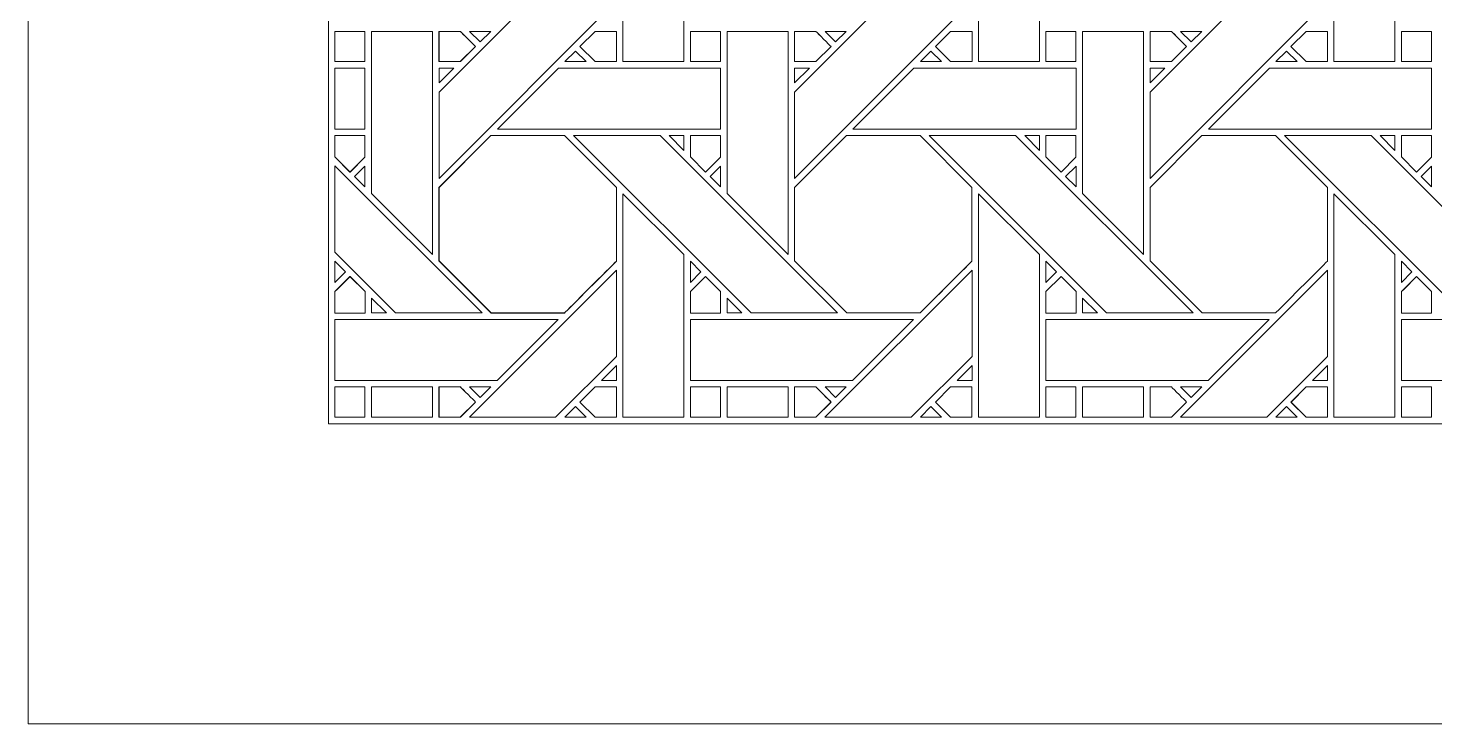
# Model space of a CAD drawing. Header units: inches. Extents: x 4.9 to 19.9, y 1.6 to 16.6.
# Drawn here: x 4.883 to 8.637, y 1.595 to 3.451 of the extents above; entities that cross this region are included whole.
import ezdxf

# ---------------------------------------------------------------- set-up
doc = ezdxf.new("R2010")
doc.units = ezdxf.units.IN
doc.header["$MEASUREMENT"] = 0
doc.layers.add('Design', color=7, linetype='Continuous', lineweight=0)

msp = doc.modelspace()

# ---------------------------------------------------------------- linework, layer by layer
at = {"layer": 'Design'}
for points, knots in [([(4.8829, 16.5948), (4.8829, 16.5948), (4.8829, 1.5948), (4.8829, 1.5948), (4.8829, 1.5948), (19.8829, 1.5948), (19.8829, 1.5948), (19.8829, 1.5948), (19.8829, 16.5948), (19.8829, 16.5948), (19.8829, 16.5948), (4.8829, 16.5948), (4.8829, 16.5948)], [0, 0, 0, 0, 1, 1, 1, 2, 2, 2, 3, 3, 3, 4, 4, 4, 4]), ([(5.684, 15.7937), (5.684, 15.7937), (5.684, 2.3959), (5.684, 2.3959), (5.684, 2.3959), (19.0818, 2.3959), (19.0818, 2.3959), (19.0818, 2.3959), (19.0818, 15.7937), (19.0818, 15.7937), (19.0818, 15.7937), (5.684, 15.7937), (5.684, 15.7937)], [0, 0, 0, 0, 1, 1, 1, 2, 2, 2, 3, 3, 3, 4, 4, 4, 4]), ([(6.6329, 3.7957), (6.6329, 3.7957), (6.6329, 3.362), (6.6329, 3.362), (6.6329, 3.362), (6.4701, 3.362), (6.4701, 3.362), (6.4701, 3.362), (6.4701, 3.9579), (6.4701, 3.9579), (6.4701, 3.9579), (6.6329, 3.7957), (6.6329, 3.7957)], [0, 0, 0, 0, 1, 1, 1, 2, 2, 2, 3, 3, 3, 4, 4, 4, 4]), ([(7.5816, 3.7957), (7.5816, 3.7957), (7.5816, 3.362), (7.5816, 3.362), (7.5816, 3.362), (7.4188, 3.362), (7.4188, 3.362), (7.4188, 3.362), (7.4188, 3.9579), (7.4188, 3.9579), (7.4188, 3.9579), (7.5816, 3.7957), (7.5816, 3.7957)], [0, 0, 0, 0, 1, 1, 1, 2, 2, 2, 3, 3, 3, 4, 4, 4, 4]), ([(8.5303, 3.7957), (8.5303, 3.7957), (8.5303, 3.362), (8.5303, 3.362), (8.5303, 3.362), (8.3676, 3.362), (8.3676, 3.362), (8.3676, 3.362), (8.3676, 3.9579), (8.3676, 3.9579), (8.3676, 3.9579), (8.5303, 3.7957), (8.5303, 3.7957)], [0, 0, 0, 0, 1, 1, 1, 2, 2, 2, 3, 3, 3, 4, 4, 4, 4]), ([(5.9793, 3.2807), (5.9793, 3.2807), (6.453, 3.7543), (6.453, 3.7543), (6.453, 3.7543), (6.453, 3.5243), (6.453, 3.5243), (6.453, 3.5243), (5.9793, 3.0506), (5.9793, 3.0506), (5.9793, 3.0506), (5.9793, 3.2807), (5.9793, 3.2807)], [0, 0, 0, 0, 1, 1, 1, 2, 2, 2, 3, 3, 3, 4, 4, 4, 4]), ([(6.928, 3.2807), (6.928, 3.2807), (7.4017, 3.7543), (7.4017, 3.7543), (7.4017, 3.7543), (7.4017, 3.5243), (7.4017, 3.5243), (7.4017, 3.5243), (6.928, 3.0506), (6.928, 3.0506), (6.928, 3.0506), (6.928, 3.2807), (6.928, 3.2807)], [0, 0, 0, 0, 1, 1, 1, 2, 2, 2, 3, 3, 3, 4, 4, 4, 4]), ([(7.8768, 3.2807), (7.8768, 3.2807), (8.3504, 3.7543), (8.3504, 3.7543), (8.3504, 3.7543), (8.3504, 3.5243), (8.3504, 3.5243), (8.3504, 3.5243), (7.8768, 3.0506), (7.8768, 3.0506), (7.8768, 3.0506), (7.8768, 3.2807), (7.8768, 3.2807)], [0, 0, 0, 0, 1, 1, 1, 2, 2, 2, 3, 3, 3, 4, 4, 4, 4]), ([(5.7013, 3.4427), (5.7013, 3.4427), (5.7816, 3.4427), (5.7816, 3.4427), (5.7816, 3.4427), (5.7816, 3.362), (5.7816, 3.362), (5.7816, 3.362), (5.7013, 3.362), (5.7013, 3.362), (5.7013, 3.362), (5.7013, 3.4427), (5.7013, 3.4427)], [0, 0, 0, 0, 1, 1, 1, 2, 2, 2, 3, 3, 3, 4, 4, 4, 4]), ([(5.7817, 3.4428), (5.7817, 3.4428), (5.7817, 3.362), (5.7817, 3.362), (5.7817, 3.362), (5.7015, 3.362), (5.7015, 3.362), (5.7015, 3.362), (5.7015, 3.4428), (5.7015, 3.4428), (5.7015, 3.4428), (5.7817, 3.4428), (5.7817, 3.4428)], [0, 0, 0, 0, 1, 1, 1, 2, 2, 2, 3, 3, 3, 4, 4, 4, 4]), ([(5.9622, 3.4428), (5.9622, 3.4428), (5.9622, 2.8477), (5.9622, 2.8477), (5.9622, 2.8477), (5.7992, 3.0106), (5.7992, 3.0106), (5.7992, 3.0106), (5.7992, 3.4428), (5.7992, 3.4428), (5.7992, 3.4428), (5.9622, 3.4428), (5.9622, 3.4428)], [0, 0, 0, 0, 1, 1, 1, 2, 2, 2, 3, 3, 3, 4, 4, 4, 4]), ([(5.9792, 3.362), (5.9792, 3.362), (5.9792, 3.4427), (5.9792, 3.4427), (5.9792, 3.4427), (6.0362, 3.4427), (6.0362, 3.4427), (6.0414, 3.4376), (6.0722, 3.4068), (6.0766, 3.4024), (6.0766, 3.4024), (6.0362, 3.362), (6.0362, 3.362), (6.0362, 3.362), (5.9792, 3.362), (5.9792, 3.362)], [0, 0, 0, 0, 1, 1, 1, 2, 2, 2, 3, 3, 3, 4, 4, 4, 5, 5, 5, 5]), ([(5.9793, 3.3621), (5.9793, 3.3621), (5.9793, 3.4428), (5.9793, 3.4428), (5.9793, 3.4428), (6.0364, 3.4428), (6.0364, 3.4428), (6.0417, 3.4375), (6.0767, 3.4025), (6.0767, 3.4025), (6.0767, 3.4025), (6.0363, 3.3621), (6.0363, 3.3621), (6.0363, 3.3621), (5.9793, 3.3621), (5.9793, 3.3621)], [0, 0, 0, 0, 1, 1, 1, 2, 2, 2, 3, 3, 3, 4, 4, 4, 5, 5, 5, 5]), ([(6.0607, 3.4428), (6.0607, 3.4428), (6.1172, 3.4428), (6.1172, 3.4428), (6.1172, 3.4428), (6.0889, 3.4146), (6.0889, 3.4146), (6.0889, 3.4146), (6.0607, 3.4428), (6.0607, 3.4428)], [0, 0, 0, 0, 1, 1, 1, 2, 2, 2, 3, 3, 3, 3]), ([(6.3957, 3.362), (6.3957, 3.362), (6.3554, 3.4023), (6.3554, 3.4023), (6.3554, 3.4023), (6.3958, 3.4428), (6.3958, 3.4428), (6.3958, 3.4428), (6.4529, 3.4428), (6.4529, 3.4428), (6.4529, 3.4428), (6.4529, 3.362), (6.4529, 3.362), (6.4529, 3.362), (6.3957, 3.362), (6.3957, 3.362)], [0, 0, 0, 0, 1, 1, 1, 2, 2, 2, 3, 3, 3, 4, 4, 4, 5, 5, 5, 5]), ([(6.3555, 3.4024), (6.3555, 3.4024), (6.3959, 3.4428), (6.3959, 3.4428), (6.3959, 3.4428), (6.453, 3.4428), (6.453, 3.4428), (6.453, 3.4428), (6.453, 3.362), (6.453, 3.362), (6.453, 3.362), (6.3959, 3.362), (6.3959, 3.362), (6.3959, 3.362), (6.3555, 3.4024), (6.3555, 3.4024)], [0, 0, 0, 0, 1, 1, 1, 2, 2, 2, 3, 3, 3, 4, 4, 4, 5, 5, 5, 5]), ([(6.6501, 3.4427), (6.6501, 3.4427), (6.7303, 3.4427), (6.7303, 3.4427), (6.7303, 3.4427), (6.7303, 3.362), (6.7303, 3.362), (6.7303, 3.362), (6.6501, 3.362), (6.6501, 3.362), (6.6501, 3.362), (6.6501, 3.4427), (6.6501, 3.4427)], [0, 0, 0, 0, 1, 1, 1, 2, 2, 2, 3, 3, 3, 4, 4, 4, 4]), ([(6.6502, 3.362), (6.6502, 3.362), (6.6502, 3.4428), (6.6502, 3.4428), (6.6502, 3.4428), (6.7304, 3.4428), (6.7304, 3.4428), (6.7304, 3.4428), (6.7304, 3.362), (6.7304, 3.362), (6.7304, 3.362), (6.6502, 3.362), (6.6502, 3.362)], [0, 0, 0, 0, 1, 1, 1, 2, 2, 2, 3, 3, 3, 4, 4, 4, 4]), ([(6.9109, 3.4428), (6.9109, 3.4428), (6.9109, 2.8477), (6.9109, 2.8477), (6.9109, 2.8477), (6.748, 3.0106), (6.748, 3.0106), (6.748, 3.0106), (6.748, 3.4428), (6.748, 3.4428), (6.748, 3.4428), (6.9109, 3.4428), (6.9109, 3.4428)], [0, 0, 0, 0, 1, 1, 1, 2, 2, 2, 3, 3, 3, 4, 4, 4, 4]), ([(7.0254, 3.4024), (7.0254, 3.4024), (6.985, 3.362), (6.985, 3.362), (6.985, 3.362), (6.928, 3.362), (6.928, 3.362), (6.928, 3.362), (6.928, 3.4428), (6.928, 3.4428), (6.928, 3.4428), (6.985, 3.4428), (6.985, 3.4428), (6.9902, 3.4377), (7.021, 3.4069), (7.0254, 3.4024)], [0, 0, 0, 0, 1, 1, 1, 2, 2, 2, 3, 3, 3, 4, 4, 4, 5, 5, 5, 5]), ([(6.928, 3.4428), (6.928, 3.4428), (6.985, 3.4428), (6.985, 3.4428), (6.9904, 3.4375), (7.0212, 3.4066), (7.0254, 3.4024), (7.0254, 3.4024), (6.985, 3.362), (6.985, 3.362), (6.985, 3.362), (6.928, 3.362), (6.928, 3.362), (6.928, 3.362), (6.928, 3.4428), (6.928, 3.4428)], [0, 0, 0, 0, 1, 1, 1, 2, 2, 2, 3, 3, 3, 4, 4, 4, 5, 5, 5, 5]), ([(7.0659, 3.4428), (7.0659, 3.4428), (7.0376, 3.4146), (7.0376, 3.4146), (7.0376, 3.4146), (7.0095, 3.4428), (7.0095, 3.4428), (7.0095, 3.4428), (7.0659, 3.4428), (7.0659, 3.4428)], [0, 0, 0, 0, 1, 1, 1, 2, 2, 2, 3, 3, 3, 3]), ([(7.3445, 3.362), (7.3445, 3.362), (7.3042, 3.4024), (7.3042, 3.4024), (7.3042, 3.4024), (7.3447, 3.4428), (7.3447, 3.4428), (7.3447, 3.4428), (7.4017, 3.4428), (7.4017, 3.4428), (7.4017, 3.4428), (7.4017, 3.362), (7.4017, 3.362), (7.4017, 3.362), (7.3445, 3.362), (7.3445, 3.362)], [0, 0, 0, 0, 1, 1, 1, 2, 2, 2, 3, 3, 3, 4, 4, 4, 5, 5, 5, 5]), ([(7.3042, 3.4024), (7.3042, 3.4024), (7.3447, 3.4428), (7.3447, 3.4428), (7.3447, 3.4428), (7.4017, 3.4428), (7.4017, 3.4428), (7.4017, 3.4428), (7.4017, 3.362), (7.4017, 3.362), (7.4017, 3.362), (7.3445, 3.362), (7.3445, 3.362), (7.3445, 3.362), (7.3042, 3.4024), (7.3042, 3.4024)], [0, 0, 0, 0, 1, 1, 1, 2, 2, 2, 3, 3, 3, 4, 4, 4, 5, 5, 5, 5]), ([(7.5989, 3.362), (7.5989, 3.362), (7.5989, 3.4428), (7.5989, 3.4428), (7.5989, 3.4428), (7.6791, 3.4428), (7.6791, 3.4428), (7.6791, 3.4428), (7.6791, 3.362), (7.6791, 3.362), (7.6791, 3.362), (7.5989, 3.362), (7.5989, 3.362)], [0, 0, 0, 0, 1, 1, 1, 2, 2, 2, 3, 3, 3, 4, 4, 4, 4]), ([(7.5989, 3.4428), (7.5989, 3.4428), (7.6791, 3.4428), (7.6791, 3.4428), (7.6791, 3.4428), (7.6791, 3.362), (7.6791, 3.362), (7.6791, 3.362), (7.5989, 3.362), (7.5989, 3.362), (7.5989, 3.362), (7.5989, 3.4428), (7.5989, 3.4428)], [0, 0, 0, 0, 1, 1, 1, 2, 2, 2, 3, 3, 3, 4, 4, 4, 4]), ([(7.8596, 3.4428), (7.8596, 3.4428), (7.8596, 2.8477), (7.8596, 2.8477), (7.8596, 2.8477), (7.6967, 3.0106), (7.6967, 3.0106), (7.6967, 3.0106), (7.6967, 3.4428), (7.6967, 3.4428), (7.6967, 3.4428), (7.8596, 3.4428), (7.8596, 3.4428)], [0, 0, 0, 0, 1, 1, 1, 2, 2, 2, 3, 3, 3, 4, 4, 4, 4]), ([(7.9338, 3.4428), (7.9389, 3.4377), (7.9697, 3.4069), (7.9741, 3.4024), (7.9741, 3.4024), (7.9337, 3.362), (7.9337, 3.362), (7.9337, 3.362), (7.8767, 3.362), (7.8767, 3.362), (7.8767, 3.362), (7.8767, 3.4428), (7.8767, 3.4428), (7.8767, 3.4428), (7.9338, 3.4428), (7.9338, 3.4428)], [0, 0, 0, 0, 1, 1, 1, 2, 2, 2, 3, 3, 3, 4, 4, 4, 5, 5, 5, 5]), ([(7.8767, 3.4428), (7.8767, 3.4428), (7.9338, 3.4428), (7.9338, 3.4428), (7.939, 3.4376), (7.9698, 3.4068), (7.9741, 3.4024), (7.9741, 3.4024), (7.9337, 3.362), (7.9337, 3.362), (7.9337, 3.362), (7.8767, 3.362), (7.8767, 3.362), (7.8767, 3.362), (7.8767, 3.4428), (7.8767, 3.4428)], [0, 0, 0, 0, 1, 1, 1, 2, 2, 2, 3, 3, 3, 4, 4, 4, 5, 5, 5, 5]), ([(8.0146, 3.4428), (8.0146, 3.4428), (7.9864, 3.4146), (7.9864, 3.4146), (7.9864, 3.4146), (7.9582, 3.4428), (7.9582, 3.4428), (7.9582, 3.4428), (8.0146, 3.4428), (8.0146, 3.4428)], [0, 0, 0, 0, 1, 1, 1, 2, 2, 2, 3, 3, 3, 3]), ([(8.2933, 3.362), (8.2933, 3.362), (8.2529, 3.4024), (8.2529, 3.4024), (8.2529, 3.4024), (8.2934, 3.4428), (8.2934, 3.4428), (8.2934, 3.4428), (8.3504, 3.4428), (8.3504, 3.4428), (8.3504, 3.4428), (8.3504, 3.362), (8.3504, 3.362), (8.3504, 3.362), (8.2933, 3.362), (8.2933, 3.362)], [0, 0, 0, 0, 1, 1, 1, 2, 2, 2, 3, 3, 3, 4, 4, 4, 5, 5, 5, 5]), ([(8.2529, 3.4024), (8.2529, 3.4024), (8.2934, 3.4428), (8.2934, 3.4428), (8.2934, 3.4428), (8.3504, 3.4428), (8.3504, 3.4428), (8.3504, 3.4428), (8.3504, 3.362), (8.3504, 3.362), (8.3504, 3.362), (8.2933, 3.362), (8.2933, 3.362), (8.2933, 3.362), (8.2529, 3.4024), (8.2529, 3.4024)], [0, 0, 0, 0, 1, 1, 1, 2, 2, 2, 3, 3, 3, 4, 4, 4, 5, 5, 5, 5]), ([(8.5476, 3.362), (8.5476, 3.362), (8.5476, 3.4428), (8.5476, 3.4428), (8.5476, 3.4428), (8.6278, 3.4428), (8.6278, 3.4428), (8.6278, 3.4428), (8.6278, 3.362), (8.6278, 3.362), (8.6278, 3.362), (8.5476, 3.362), (8.5476, 3.362)], [0, 0, 0, 0, 1, 1, 1, 2, 2, 2, 3, 3, 3, 4, 4, 4, 4]), ([(8.5476, 3.4428), (8.5476, 3.4428), (8.6278, 3.4428), (8.6278, 3.4428), (8.6278, 3.4428), (8.6278, 3.362), (8.6278, 3.362), (8.6278, 3.362), (8.5476, 3.362), (8.5476, 3.362), (8.5476, 3.362), (8.5476, 3.4428), (8.5476, 3.4428)], [0, 0, 0, 0, 1, 1, 1, 2, 2, 2, 3, 3, 3, 4, 4, 4, 4]), ([(6.3716, 3.362), (6.3716, 3.362), (6.3151, 3.362), (6.3151, 3.362), (6.3151, 3.362), (6.3434, 3.3903), (6.3434, 3.3903), (6.3434, 3.3903), (6.3716, 3.362), (6.3716, 3.362)], [0, 0, 0, 0, 1, 1, 1, 2, 2, 2, 3, 3, 3, 3]), ([(7.3204, 3.362), (7.3204, 3.362), (7.2639, 3.362), (7.2639, 3.362), (7.2639, 3.362), (7.2921, 3.3903), (7.2921, 3.3903), (7.2921, 3.3903), (7.3204, 3.362), (7.3204, 3.362)], [0, 0, 0, 0, 1, 1, 1, 2, 2, 2, 3, 3, 3, 3]), ([(8.2691, 3.362), (8.2691, 3.362), (8.2126, 3.362), (8.2126, 3.362), (8.2126, 3.362), (8.2408, 3.3903), (8.2408, 3.3903), (8.2408, 3.3903), (8.2691, 3.362), (8.2691, 3.362)], [0, 0, 0, 0, 1, 1, 1, 2, 2, 2, 3, 3, 3, 3]), ([(5.7817, 3.3449), (5.7817, 3.3449), (5.7817, 3.1821), (5.7817, 3.1821), (5.7817, 3.1821), (5.7013, 3.1821), (5.7013, 3.1821), (5.7013, 3.1821), (5.7013, 3.3449), (5.7013, 3.3449), (5.7013, 3.3449), (5.7817, 3.3449), (5.7817, 3.3449)], [0, 0, 0, 0, 1, 1, 1, 2, 2, 2, 3, 3, 3, 4, 4, 4, 4]), ([(6.0191, 3.3449), (6.0191, 3.3449), (5.9793, 3.3051), (5.9793, 3.3051), (5.9793, 3.3051), (5.9793, 3.3449), (5.9793, 3.3449), (5.9793, 3.3449), (6.0191, 3.3449), (6.0191, 3.3449)], [0, 0, 0, 0, 1, 1, 1, 2, 2, 2, 3, 3, 3, 3]), ([(6.1351, 3.1821), (6.1351, 3.1821), (6.298, 3.3449), (6.298, 3.3449), (6.298, 3.3449), (6.7304, 3.3449), (6.7304, 3.3449), (6.7304, 3.3449), (6.7304, 3.1821), (6.7304, 3.1821), (6.7304, 3.1821), (6.1351, 3.1821), (6.1351, 3.1821)], [0, 0, 0, 0, 1, 1, 1, 2, 2, 2, 3, 3, 3, 4, 4, 4, 4]), ([(6.9679, 3.3449), (6.9679, 3.3449), (6.928, 3.3051), (6.928, 3.3051), (6.928, 3.3051), (6.928, 3.3449), (6.928, 3.3449), (6.928, 3.3449), (6.9679, 3.3449), (6.9679, 3.3449)], [0, 0, 0, 0, 1, 1, 1, 2, 2, 2, 3, 3, 3, 3]), ([(7.0839, 3.1821), (7.0839, 3.1821), (7.2467, 3.3449), (7.2467, 3.3449), (7.2467, 3.3449), (7.6792, 3.3449), (7.6792, 3.3449), (7.6792, 3.3449), (7.6792, 3.1821), (7.6792, 3.1821), (7.6792, 3.1821), (7.0839, 3.1821), (7.0839, 3.1821)], [0, 0, 0, 0, 1, 1, 1, 2, 2, 2, 3, 3, 3, 4, 4, 4, 4]), ([(7.9166, 3.3449), (7.9166, 3.3449), (7.8768, 3.3051), (7.8768, 3.3051), (7.8768, 3.3051), (7.8768, 3.3449), (7.8768, 3.3449), (7.8768, 3.3449), (7.9166, 3.3449), (7.9166, 3.3449)], [0, 0, 0, 0, 1, 1, 1, 2, 2, 2, 3, 3, 3, 3]), ([(8.0326, 3.1821), (8.0326, 3.1821), (8.1954, 3.3449), (8.1954, 3.3449), (8.1954, 3.3449), (8.6279, 3.3449), (8.6279, 3.3449), (8.6279, 3.3449), (8.6279, 3.1821), (8.6279, 3.1821), (8.6279, 3.1821), (8.0326, 3.1821), (8.0326, 3.1821)], [0, 0, 0, 0, 1, 1, 1, 2, 2, 2, 3, 3, 3, 4, 4, 4, 4]), ([(5.7816, 3.1649), (5.7816, 3.1649), (5.7816, 3.1073), (5.7816, 3.1073), (5.7816, 3.1073), (5.7416, 3.0673), (5.7416, 3.0673), (5.7416, 3.0673), (5.7013, 3.1077), (5.7013, 3.1077), (5.7013, 3.1077), (5.7013, 3.1649), (5.7013, 3.1649), (5.7013, 3.1649), (5.7816, 3.1649), (5.7816, 3.1649)], [0, 0, 0, 0, 1, 1, 1, 2, 2, 2, 3, 3, 3, 4, 4, 4, 5, 5, 5, 5]), ([(5.7418, 3.0674), (5.7418, 3.0674), (5.7014, 3.1078), (5.7014, 3.1078), (5.7014, 3.1078), (5.7014, 3.165), (5.7014, 3.165), (5.7014, 3.165), (5.7817, 3.165), (5.7817, 3.165), (5.7817, 3.165), (5.7817, 3.1074), (5.7817, 3.1074), (5.7817, 3.1074), (5.7418, 3.0674), (5.7418, 3.0674)], [0, 0, 0, 0, 1, 1, 1, 2, 2, 2, 3, 3, 3, 4, 4, 4, 5, 5, 5, 5]), ([(6.3141, 2.6912), (6.3141, 2.6912), (6.1184, 2.6912), (6.1184, 2.6912), (6.1184, 2.6912), (5.9792, 2.8305), (5.9792, 2.8305), (5.9792, 2.8305), (5.9792, 3.0261), (5.9792, 3.0261), (5.9792, 3.0261), (6.1179, 3.1649), (6.1179, 3.1649), (6.1179, 3.1649), (6.3141, 3.1649), (6.3141, 3.1649), (6.3141, 3.1649), (6.4528, 3.0261), (6.4528, 3.0261), (6.4528, 3.0261), (6.4528, 2.8299), (6.4528, 2.8299), (6.435, 2.812), (6.3231, 2.7002), (6.3141, 2.6912)], [0, 0, 0, 0, 1, 1, 1, 2, 2, 2, 3, 3, 3, 4, 4, 4, 5, 5, 5, 6, 6, 6, 7, 7, 7, 8, 8, 8, 8]), ([(6.1185, 2.6913), (6.1185, 2.6913), (5.9793, 2.8306), (5.9793, 2.8306), (5.9793, 2.8306), (5.9793, 3.0262), (5.9793, 3.0262), (5.9793, 3.0262), (6.118, 3.165), (6.118, 3.165), (6.118, 3.165), (6.3142, 3.165), (6.3142, 3.165), (6.3142, 3.165), (6.453, 3.0262), (6.453, 3.0262), (6.453, 3.0262), (6.453, 2.83), (6.453, 2.83), (6.4351, 2.812), (6.3232, 2.7003), (6.3143, 2.6913), (6.3143, 2.6913), (6.1185, 2.6913), (6.1185, 2.6913)], [0, 0, 0, 0, 1, 1, 1, 2, 2, 2, 3, 3, 3, 4, 4, 4, 5, 5, 5, 6, 6, 6, 7, 7, 7, 8, 8, 8, 8]), ([(6.3385, 3.165), (6.3385, 3.165), (6.5694, 3.165), (6.5694, 3.165), (6.5694, 3.165), (7.043, 2.6913), (7.043, 2.6913), (7.043, 2.6913), (6.812, 2.6913), (6.812, 2.6913), (6.812, 2.6913), (6.3385, 3.165), (6.3385, 3.165)], [0, 0, 0, 0, 1, 1, 1, 2, 2, 2, 3, 3, 3, 4, 4, 4, 4]), ([(6.633, 3.165), (6.633, 3.165), (6.633, 3.1251), (6.633, 3.1251), (6.633, 3.1251), (6.5935, 3.165), (6.5935, 3.165), (6.5935, 3.165), (6.633, 3.165), (6.633, 3.165)], [0, 0, 0, 0, 1, 1, 1, 2, 2, 2, 3, 3, 3, 3]), ([(6.7303, 3.1649), (6.7303, 3.1649), (6.7303, 3.1073), (6.7303, 3.1073), (6.7303, 3.1073), (6.6904, 3.0673), (6.6904, 3.0673), (6.6904, 3.0673), (6.65, 3.1077), (6.65, 3.1077), (6.65, 3.1077), (6.65, 3.1649), (6.65, 3.1649), (6.65, 3.1649), (6.7303, 3.1649), (6.7303, 3.1649)], [0, 0, 0, 0, 1, 1, 1, 2, 2, 2, 3, 3, 3, 4, 4, 4, 5, 5, 5, 5]), ([(6.6905, 3.0674), (6.6905, 3.0674), (6.6502, 3.1078), (6.6502, 3.1078), (6.6502, 3.1078), (6.6502, 3.165), (6.6502, 3.165), (6.6502, 3.165), (6.7304, 3.165), (6.7304, 3.165), (6.7304, 3.165), (6.7304, 3.1074), (6.7304, 3.1074), (6.7304, 3.1074), (6.6905, 3.0674), (6.6905, 3.0674)], [0, 0, 0, 0, 1, 1, 1, 2, 2, 2, 3, 3, 3, 4, 4, 4, 5, 5, 5, 5]), ([(7.2629, 2.6913), (7.2629, 2.6913), (7.0672, 2.6913), (7.0672, 2.6913), (7.0672, 2.6913), (6.928, 2.8306), (6.928, 2.8306), (6.928, 2.8306), (6.928, 3.0262), (6.928, 3.0262), (6.928, 3.0262), (7.0667, 3.1649), (7.0667, 3.1649), (7.0667, 3.1649), (7.2629, 3.1649), (7.2629, 3.1649), (7.2629, 3.1649), (7.4016, 3.0262), (7.4016, 3.0262), (7.4016, 3.0262), (7.4016, 2.83), (7.4016, 2.83), (7.3838, 2.812), (7.2719, 2.7003), (7.2629, 2.6913)], [0, 0, 0, 0, 1, 1, 1, 2, 2, 2, 3, 3, 3, 4, 4, 4, 5, 5, 5, 6, 6, 6, 7, 7, 7, 8, 8, 8, 8]), ([(7.0672, 2.6913), (7.0672, 2.6913), (6.928, 2.8306), (6.928, 2.8306), (6.928, 2.8306), (6.928, 3.0262), (6.928, 3.0262), (6.928, 3.0262), (7.0667, 3.1649), (7.0667, 3.1649), (7.0667, 3.1649), (7.2629, 3.1649), (7.2629, 3.1649), (7.2629, 3.1649), (7.4016, 3.0262), (7.4016, 3.0262), (7.4016, 3.0262), (7.4016, 2.83), (7.4016, 2.83), (7.3836, 2.8118), (7.2717, 2.7001), (7.2629, 2.6913), (7.2629, 2.6913), (7.0672, 2.6913), (7.0672, 2.6913)], [0, 0, 0, 0, 1, 1, 1, 2, 2, 2, 3, 3, 3, 4, 4, 4, 5, 5, 5, 6, 6, 6, 7, 7, 7, 8, 8, 8, 8]), ([(7.2872, 3.165), (7.2872, 3.165), (7.5181, 3.165), (7.5181, 3.165), (7.5181, 3.165), (7.9918, 2.6913), (7.9918, 2.6913), (7.9918, 2.6913), (7.7607, 2.6913), (7.7607, 2.6913), (7.7607, 2.6913), (7.2872, 3.165), (7.2872, 3.165)], [0, 0, 0, 0, 1, 1, 1, 2, 2, 2, 3, 3, 3, 4, 4, 4, 4]), ([(7.5817, 3.165), (7.5817, 3.165), (7.5817, 3.1251), (7.5817, 3.1251), (7.5817, 3.1251), (7.5422, 3.165), (7.5422, 3.165), (7.5422, 3.165), (7.5817, 3.165), (7.5817, 3.165)], [0, 0, 0, 0, 1, 1, 1, 2, 2, 2, 3, 3, 3, 3]), ([(7.5988, 3.165), (7.5988, 3.165), (7.6791, 3.165), (7.6791, 3.165), (7.6791, 3.165), (7.6791, 3.1074), (7.6791, 3.1074), (7.6791, 3.1074), (7.6392, 3.0674), (7.6392, 3.0674), (7.6392, 3.0674), (7.5988, 3.1077), (7.5988, 3.1077), (7.5988, 3.1077), (7.5988, 3.165), (7.5988, 3.165)], [0, 0, 0, 0, 1, 1, 1, 2, 2, 2, 3, 3, 3, 4, 4, 4, 5, 5, 5, 5]), ([(7.6392, 3.0674), (7.6392, 3.0674), (7.5988, 3.1077), (7.5988, 3.1077), (7.5988, 3.1077), (7.5988, 3.165), (7.5988, 3.165), (7.5988, 3.165), (7.6791, 3.165), (7.6791, 3.165), (7.6791, 3.165), (7.6791, 3.1074), (7.6791, 3.1074), (7.6791, 3.1074), (7.6392, 3.0674), (7.6392, 3.0674)], [0, 0, 0, 0, 1, 1, 1, 2, 2, 2, 3, 3, 3, 4, 4, 4, 5, 5, 5, 5]), ([(7.8767, 2.8305), (7.8767, 2.8305), (7.8767, 3.0262), (7.8767, 3.0262), (7.8767, 3.0262), (8.0154, 3.1649), (8.0154, 3.1649), (8.0154, 3.1649), (8.2116, 3.1649), (8.2116, 3.1649), (8.2116, 3.1649), (8.3504, 3.0262), (8.3504, 3.0262), (8.3504, 3.0262), (8.3504, 2.83), (8.3504, 2.83), (8.3326, 2.812), (8.2207, 2.7003), (8.2117, 2.6913), (8.2117, 2.6913), (8.016, 2.6913), (8.016, 2.6913), (8.016, 2.6913), (7.8767, 2.8305), (7.8767, 2.8305)], [0, 0, 0, 0, 1, 1, 1, 2, 2, 2, 3, 3, 3, 4, 4, 4, 5, 5, 5, 6, 6, 6, 7, 7, 7, 8, 8, 8, 8]), ([(8.016, 2.6913), (8.016, 2.6913), (7.8767, 2.8305), (7.8767, 2.8305), (7.8767, 2.8305), (7.8767, 3.0262), (7.8767, 3.0262), (7.8767, 3.0262), (8.0154, 3.1649), (8.0154, 3.1649), (8.0154, 3.1649), (8.2116, 3.1649), (8.2116, 3.1649), (8.2116, 3.1649), (8.3504, 3.0262), (8.3504, 3.0262), (8.3504, 3.0262), (8.3504, 2.83), (8.3504, 2.83), (8.3326, 2.812), (8.2206, 2.7003), (8.2117, 2.6913), (8.2117, 2.6913), (8.016, 2.6913), (8.016, 2.6913)], [0, 0, 0, 0, 1, 1, 1, 2, 2, 2, 3, 3, 3, 4, 4, 4, 5, 5, 5, 6, 6, 6, 7, 7, 7, 8, 8, 8, 8]), ([(8.2359, 3.165), (8.2359, 3.165), (8.4669, 3.165), (8.4669, 3.165), (8.4669, 3.165), (8.9405, 2.6913), (8.9405, 2.6913), (8.9405, 2.6913), (8.7095, 2.6913), (8.7095, 2.6913), (8.7095, 2.6913), (8.2359, 3.165), (8.2359, 3.165)], [0, 0, 0, 0, 1, 1, 1, 2, 2, 2, 3, 3, 3, 4, 4, 4, 4]), ([(8.5304, 3.165), (8.5304, 3.165), (8.5304, 3.1251), (8.5304, 3.1251), (8.5304, 3.1251), (8.491, 3.165), (8.491, 3.165), (8.491, 3.165), (8.5304, 3.165), (8.5304, 3.165)], [0, 0, 0, 0, 1, 1, 1, 2, 2, 2, 3, 3, 3, 3]), ([(8.5476, 3.1649), (8.5476, 3.1649), (8.6278, 3.1649), (8.6278, 3.1649), (8.6278, 3.1649), (8.6278, 3.1073), (8.6278, 3.1073), (8.6278, 3.1073), (8.5879, 3.0674), (8.5879, 3.0674), (8.5879, 3.0674), (8.5476, 3.1077), (8.5476, 3.1077), (8.5476, 3.1077), (8.5476, 3.1649), (8.5476, 3.1649)], [0, 0, 0, 0, 1, 1, 1, 2, 2, 2, 3, 3, 3, 4, 4, 4, 5, 5, 5, 5]), ([(8.5879, 3.0674), (8.5879, 3.0674), (8.5476, 3.1077), (8.5476, 3.1077), (8.5476, 3.1077), (8.5476, 3.1649), (8.5476, 3.1649), (8.5476, 3.1649), (8.6278, 3.1649), (8.6278, 3.1649), (8.6278, 3.1649), (8.6278, 3.1073), (8.6278, 3.1073), (8.6278, 3.1073), (8.5879, 3.0674), (8.5879, 3.0674)], [0, 0, 0, 0, 1, 1, 1, 2, 2, 2, 3, 3, 3, 4, 4, 4, 5, 5, 5, 5]), ([(5.7013, 3.0843), (5.7013, 3.0843), (6.0943, 2.6913), (6.0943, 2.6913), (6.0943, 2.6913), (5.8633, 2.6913), (5.8633, 2.6913), (5.8633, 2.6913), (5.7013, 2.8533), (5.7013, 2.8533), (5.7013, 2.8533), (5.7013, 3.0843), (5.7013, 3.0843)], [0, 0, 0, 0, 1, 1, 1, 2, 2, 2, 3, 3, 3, 4, 4, 4, 4]), ([(5.7817, 3.0831), (5.7817, 3.0831), (5.7817, 3.028), (5.7817, 3.028), (5.7817, 3.028), (5.7539, 3.0553), (5.7539, 3.0553), (5.7539, 3.0553), (5.7817, 3.0831), (5.7817, 3.0831)], [0, 0, 0, 0, 1, 1, 1, 2, 2, 2, 3, 3, 3, 3]), ([(6.7304, 3.0831), (6.7304, 3.0831), (6.7304, 3.028), (6.7304, 3.028), (6.7304, 3.028), (6.7027, 3.0553), (6.7027, 3.0553), (6.7027, 3.0553), (6.7304, 3.0831), (6.7304, 3.0831)], [0, 0, 0, 0, 1, 1, 1, 2, 2, 2, 3, 3, 3, 3]), ([(7.6792, 3.0831), (7.6792, 3.0831), (7.6792, 3.028), (7.6792, 3.028), (7.6792, 3.028), (7.6514, 3.0553), (7.6514, 3.0553), (7.6514, 3.0553), (7.6792, 3.0831), (7.6792, 3.0831)], [0, 0, 0, 0, 1, 1, 1, 2, 2, 2, 3, 3, 3, 3]), ([(8.6279, 3.0831), (8.6279, 3.0831), (8.6279, 3.028), (8.6279, 3.028), (8.6279, 3.028), (8.6001, 3.0553), (8.6001, 3.0553), (8.6001, 3.0553), (8.6279, 3.0831), (8.6279, 3.0831)], [0, 0, 0, 0, 1, 1, 1, 2, 2, 2, 3, 3, 3, 3]), ([(6.6329, 2.847), (6.6329, 2.847), (6.6329, 2.4133), (6.6329, 2.4133), (6.6329, 2.4133), (6.4701, 2.4133), (6.4701, 2.4133), (6.4701, 2.4133), (6.4701, 3.0091), (6.4701, 3.0091), (6.4701, 3.0091), (6.6329, 2.847), (6.6329, 2.847)], [0, 0, 0, 0, 1, 1, 1, 2, 2, 2, 3, 3, 3, 4, 4, 4, 4]), ([(7.5816, 2.847), (7.5816, 2.847), (7.5816, 2.4133), (7.5816, 2.4133), (7.5816, 2.4133), (7.4188, 2.4133), (7.4188, 2.4133), (7.4188, 2.4133), (7.4188, 3.0091), (7.4188, 3.0091), (7.4188, 3.0091), (7.5816, 2.847), (7.5816, 2.847)], [0, 0, 0, 0, 1, 1, 1, 2, 2, 2, 3, 3, 3, 4, 4, 4, 4]), ([(8.5303, 2.847), (8.5303, 2.847), (8.5303, 2.4133), (8.5303, 2.4133), (8.5303, 2.4133), (8.3676, 2.4133), (8.3676, 2.4133), (8.3676, 2.4133), (8.3676, 3.0091), (8.3676, 3.0091), (8.3676, 3.0091), (8.5303, 2.847), (8.5303, 2.847)], [0, 0, 0, 0, 1, 1, 1, 2, 2, 2, 3, 3, 3, 4, 4, 4, 4]), ([(5.7015, 2.7728), (5.7015, 2.7728), (5.7015, 2.8295), (5.7015, 2.8295), (5.7015, 2.8295), (5.7296, 2.8009), (5.7296, 2.8009), (5.7296, 2.8009), (5.7015, 2.7728), (5.7015, 2.7728)], [0, 0, 0, 0, 1, 1, 1, 2, 2, 2, 3, 3, 3, 3]), ([(6.6502, 2.7728), (6.6502, 2.7728), (6.6502, 2.8295), (6.6502, 2.8295), (6.6502, 2.8295), (6.6784, 2.8009), (6.6784, 2.8009), (6.6784, 2.8009), (6.6502, 2.7728), (6.6502, 2.7728)], [0, 0, 0, 0, 1, 1, 1, 2, 2, 2, 3, 3, 3, 3]), ([(7.5989, 2.7728), (7.5989, 2.7728), (7.5989, 2.8295), (7.5989, 2.8295), (7.5989, 2.8295), (7.6271, 2.8009), (7.6271, 2.8009), (7.6271, 2.8009), (7.5989, 2.7728), (7.5989, 2.7728)], [0, 0, 0, 0, 1, 1, 1, 2, 2, 2, 3, 3, 3, 3]), ([(8.5476, 2.7728), (8.5476, 2.7728), (8.5476, 2.8295), (8.5476, 2.8295), (8.5476, 2.8295), (8.5758, 2.8009), (8.5758, 2.8009), (8.5758, 2.8009), (8.5476, 2.7728), (8.5476, 2.7728)], [0, 0, 0, 0, 1, 1, 1, 2, 2, 2, 3, 3, 3, 3]), ([(5.782, 2.7483), (5.782, 2.7483), (5.782, 2.691), (5.782, 2.691), (5.782, 2.691), (5.7013, 2.691), (5.7013, 2.691), (5.7013, 2.691), (5.7013, 2.7483), (5.7013, 2.7483), (5.7013, 2.7483), (5.7416, 2.7886), (5.7416, 2.7886), (5.7416, 2.7886), (5.782, 2.7483), (5.782, 2.7483)], [0, 0, 0, 0, 1, 1, 1, 2, 2, 2, 3, 3, 3, 4, 4, 4, 5, 5, 5, 5]), ([(5.7075, 2.7544), (5.7075, 2.7544), (5.7418, 2.7887), (5.7418, 2.7887), (5.7418, 2.7887), (5.7821, 2.7484), (5.7821, 2.7484), (5.7821, 2.7484), (5.7821, 2.6911), (5.7821, 2.6911), (5.7821, 2.6911), (5.7015, 2.6911), (5.7015, 2.6911), (5.7015, 2.6911), (5.7015, 2.7484), (5.7015, 2.7484), (5.7015, 2.7484), (5.7075, 2.7544), (5.7075, 2.7544)], [0, 0, 0, 0, 1, 1, 1, 2, 2, 2, 3, 3, 3, 4, 4, 4, 5, 5, 5, 6, 6, 6, 6]), ([(6.453, 2.8056), (6.453, 2.8056), (6.453, 2.5756), (6.453, 2.5756), (6.453, 2.5756), (6.2906, 2.4132), (6.2906, 2.4132), (6.2906, 2.4132), (6.0606, 2.4132), (6.0606, 2.4132), (6.0606, 2.4132), (6.453, 2.8056), (6.453, 2.8056)], [0, 0, 0, 0, 1, 1, 1, 2, 2, 2, 3, 3, 3, 4, 4, 4, 4]), ([(6.6501, 2.7483), (6.6501, 2.7483), (6.6904, 2.7886), (6.6904, 2.7886), (6.6904, 2.7886), (6.7307, 2.7483), (6.7307, 2.7483), (6.7307, 2.7483), (6.7307, 2.691), (6.7307, 2.691), (6.7307, 2.691), (6.6501, 2.691), (6.6501, 2.691), (6.6501, 2.691), (6.6501, 2.7483), (6.6501, 2.7483)], [0, 0, 0, 0, 1, 1, 1, 2, 2, 2, 3, 3, 3, 4, 4, 4, 5, 5, 5, 5]), ([(6.6905, 2.7887), (6.6905, 2.7887), (6.7308, 2.7484), (6.7308, 2.7484), (6.7308, 2.7484), (6.7308, 2.6911), (6.7308, 2.6911), (6.7308, 2.6911), (6.6502, 2.6911), (6.6502, 2.6911), (6.6502, 2.6911), (6.6502, 2.7484), (6.6502, 2.7484), (6.6502, 2.7484), (6.6905, 2.7887), (6.6905, 2.7887)], [0, 0, 0, 0, 1, 1, 1, 2, 2, 2, 3, 3, 3, 4, 4, 4, 5, 5, 5, 5]), ([(7.4017, 2.8056), (7.4017, 2.8056), (7.4017, 2.5756), (7.4017, 2.5756), (7.4017, 2.5756), (7.2394, 2.4132), (7.2394, 2.4132), (7.2394, 2.4132), (7.0093, 2.4132), (7.0093, 2.4132), (7.0093, 2.4132), (7.4017, 2.8056), (7.4017, 2.8056)], [0, 0, 0, 0, 1, 1, 1, 2, 2, 2, 3, 3, 3, 4, 4, 4, 4]), ([(7.5989, 2.7483), (7.5989, 2.7483), (7.6392, 2.7887), (7.6392, 2.7887), (7.6392, 2.7887), (7.6795, 2.7483), (7.6795, 2.7483), (7.6795, 2.7483), (7.6795, 2.691), (7.6795, 2.691), (7.6795, 2.691), (7.5989, 2.691), (7.5989, 2.691), (7.5989, 2.691), (7.5989, 2.7483), (7.5989, 2.7483)], [0, 0, 0, 0, 1, 1, 1, 2, 2, 2, 3, 3, 3, 4, 4, 4, 5, 5, 5, 5]), ([(7.6392, 2.7887), (7.6392, 2.7887), (7.6795, 2.7483), (7.6795, 2.7483), (7.6795, 2.7483), (7.6795, 2.691), (7.6795, 2.691), (7.6795, 2.691), (7.5989, 2.691), (7.5989, 2.691), (7.5989, 2.691), (7.5989, 2.7483), (7.5989, 2.7483), (7.5989, 2.7483), (7.6392, 2.7887), (7.6392, 2.7887)], [0, 0, 0, 0, 1, 1, 1, 2, 2, 2, 3, 3, 3, 4, 4, 4, 5, 5, 5, 5]), ([(8.3504, 2.8056), (8.3504, 2.8056), (8.3504, 2.5756), (8.3504, 2.5756), (8.3504, 2.5756), (8.1881, 2.4132), (8.1881, 2.4132), (8.1881, 2.4132), (7.958, 2.4132), (7.958, 2.4132), (7.958, 2.4132), (8.3504, 2.8056), (8.3504, 2.8056)], [0, 0, 0, 0, 1, 1, 1, 2, 2, 2, 3, 3, 3, 4, 4, 4, 4]), ([(8.5476, 2.691), (8.5476, 2.691), (8.5476, 2.7483), (8.5476, 2.7483), (8.5476, 2.7483), (8.5879, 2.7887), (8.5879, 2.7887), (8.5879, 2.7887), (8.6282, 2.7483), (8.6282, 2.7483), (8.6282, 2.7483), (8.6282, 2.691), (8.6282, 2.691), (8.6282, 2.691), (8.5476, 2.691), (8.5476, 2.691)], [0, 0, 0, 0, 1, 1, 1, 2, 2, 2, 3, 3, 3, 4, 4, 4, 5, 5, 5, 5]), ([(8.5537, 2.7544), (8.5537, 2.7544), (8.5879, 2.7887), (8.5879, 2.7887), (8.5879, 2.7887), (8.6282, 2.7483), (8.6282, 2.7483), (8.6282, 2.7483), (8.6282, 2.691), (8.6282, 2.691), (8.6282, 2.691), (8.5476, 2.691), (8.5476, 2.691), (8.5476, 2.691), (8.5476, 2.7483), (8.5476, 2.7483), (8.5476, 2.7483), (8.5537, 2.7544), (8.5537, 2.7544)], [0, 0, 0, 0, 1, 1, 1, 2, 2, 2, 3, 3, 3, 4, 4, 4, 5, 5, 5, 6, 6, 6, 6]), ([(5.8391, 2.6913), (5.8391, 2.6913), (5.7994, 2.6913), (5.7994, 2.6913), (5.7994, 2.6913), (5.7994, 2.7311), (5.7994, 2.7311), (5.7994, 2.7311), (5.8391, 2.6913), (5.8391, 2.6913)], [0, 0, 0, 0, 1, 1, 1, 2, 2, 2, 3, 3, 3, 3]), ([(6.7878, 2.6913), (6.7878, 2.6913), (6.7481, 2.6913), (6.7481, 2.6913), (6.7481, 2.6913), (6.7481, 2.7311), (6.7481, 2.7311), (6.7481, 2.7311), (6.7878, 2.6913), (6.7878, 2.6913)], [0, 0, 0, 0, 1, 1, 1, 2, 2, 2, 3, 3, 3, 3]), ([(7.7365, 2.6913), (7.7365, 2.6913), (7.6968, 2.6913), (7.6968, 2.6913), (7.6968, 2.6913), (7.6968, 2.7311), (7.6968, 2.7311), (7.6968, 2.7311), (7.7365, 2.6913), (7.7365, 2.6913)], [0, 0, 0, 0, 1, 1, 1, 2, 2, 2, 3, 3, 3, 3]), ([(5.7015, 2.5114), (5.7015, 2.5114), (5.7015, 2.6741), (5.7015, 2.6741), (5.7015, 2.6741), (6.2972, 2.6741), (6.2972, 2.6741), (6.2972, 2.6741), (6.1344, 2.5114), (6.1344, 2.5114), (6.1344, 2.5114), (5.7015, 2.5114), (5.7015, 2.5114)], [0, 0, 0, 0, 1, 1, 1, 2, 2, 2, 3, 3, 3, 4, 4, 4, 4]), ([(6.6502, 2.5114), (6.6502, 2.5114), (6.6502, 2.6741), (6.6502, 2.6741), (6.6502, 2.6741), (7.2459, 2.6741), (7.2459, 2.6741), (7.2459, 2.6741), (7.0831, 2.5114), (7.0831, 2.5114), (7.0831, 2.5114), (6.6502, 2.5114), (6.6502, 2.5114)], [0, 0, 0, 0, 1, 1, 1, 2, 2, 2, 3, 3, 3, 4, 4, 4, 4]), ([(7.5989, 2.5114), (7.5989, 2.5114), (7.5989, 2.6741), (7.5989, 2.6741), (7.5989, 2.6741), (8.1946, 2.6741), (8.1946, 2.6741), (8.1946, 2.6741), (8.0319, 2.5114), (8.0319, 2.5114), (8.0319, 2.5114), (7.5989, 2.5114), (7.5989, 2.5114)], [0, 0, 0, 0, 1, 1, 1, 2, 2, 2, 3, 3, 3, 4, 4, 4, 4]), ([(8.5476, 2.5114), (8.5476, 2.5114), (8.5476, 2.6741), (8.5476, 2.6741), (8.5476, 2.6741), (9.1433, 2.6741), (9.1433, 2.6741), (9.1433, 2.6741), (8.9806, 2.5114), (8.9806, 2.5114), (8.9806, 2.5114), (8.5476, 2.5114), (8.5476, 2.5114)], [0, 0, 0, 0, 1, 1, 1, 2, 2, 2, 3, 3, 3, 4, 4, 4, 4]), ([(6.4132, 2.5114), (6.4132, 2.5114), (6.453, 2.5512), (6.453, 2.5512), (6.453, 2.5512), (6.453, 2.5114), (6.453, 2.5114), (6.453, 2.5114), (6.4132, 2.5114), (6.4132, 2.5114)], [0, 0, 0, 0, 1, 1, 1, 2, 2, 2, 3, 3, 3, 3]), ([(7.3619, 2.5114), (7.3619, 2.5114), (7.4017, 2.5512), (7.4017, 2.5512), (7.4017, 2.5512), (7.4017, 2.5114), (7.4017, 2.5114), (7.4017, 2.5114), (7.3619, 2.5114), (7.3619, 2.5114)], [0, 0, 0, 0, 1, 1, 1, 2, 2, 2, 3, 3, 3, 3]), ([(8.3107, 2.5114), (8.3107, 2.5114), (8.3504, 2.5512), (8.3504, 2.5512), (8.3504, 2.5512), (8.3504, 2.5114), (8.3504, 2.5114), (8.3504, 2.5114), (8.3107, 2.5114), (8.3107, 2.5114)], [0, 0, 0, 0, 1, 1, 1, 2, 2, 2, 3, 3, 3, 3]), ([(5.7013, 2.494), (5.7013, 2.494), (5.7816, 2.494), (5.7816, 2.494), (5.7816, 2.494), (5.7816, 2.4132), (5.7816, 2.4132), (5.7816, 2.4132), (5.7013, 2.4132), (5.7013, 2.4132), (5.7013, 2.4132), (5.7013, 2.494), (5.7013, 2.494)], [0, 0, 0, 0, 1, 1, 1, 2, 2, 2, 3, 3, 3, 4, 4, 4, 4]), ([(5.7817, 2.4133), (5.7817, 2.4133), (5.7015, 2.4133), (5.7015, 2.4133), (5.7015, 2.4133), (5.7015, 2.4941), (5.7015, 2.4941), (5.7015, 2.4941), (5.7817, 2.4941), (5.7817, 2.4941), (5.7817, 2.4941), (5.7817, 2.4133), (5.7817, 2.4133)], [0, 0, 0, 0, 1, 1, 1, 2, 2, 2, 3, 3, 3, 4, 4, 4, 4]), ([(5.7992, 2.4132), (5.7992, 2.4132), (5.7992, 2.4941), (5.7992, 2.4941), (5.7992, 2.4941), (5.9622, 2.4941), (5.9622, 2.4941), (5.9622, 2.4941), (5.9622, 2.4132), (5.9622, 2.4132), (5.9622, 2.4132), (5.7992, 2.4132), (5.7992, 2.4132)], [0, 0, 0, 0, 1, 1, 1, 2, 2, 2, 3, 3, 3, 4, 4, 4, 4]), ([(5.9792, 2.494), (5.9792, 2.494), (6.0362, 2.494), (6.0362, 2.494), (6.0414, 2.4889), (6.0722, 2.4581), (6.0766, 2.4536), (6.0766, 2.4536), (6.0362, 2.4132), (6.0362, 2.4132), (6.0362, 2.4132), (5.9792, 2.4132), (5.9792, 2.4132), (5.9792, 2.4132), (5.9792, 2.494), (5.9792, 2.494)], [0, 0, 0, 0, 1, 1, 1, 2, 2, 2, 3, 3, 3, 4, 4, 4, 5, 5, 5, 5]), ([(6.0767, 2.4537), (6.0767, 2.4537), (6.0363, 2.4133), (6.0363, 2.4133), (6.0363, 2.4133), (5.9793, 2.4133), (5.9793, 2.4133), (5.9793, 2.4133), (5.9793, 2.4941), (5.9793, 2.4941), (5.9793, 2.4941), (6.0364, 2.4941), (6.0364, 2.4941), (6.0416, 2.4889), (6.0724, 2.458), (6.0767, 2.4537)], [0, 0, 0, 0, 1, 1, 1, 2, 2, 2, 3, 3, 3, 4, 4, 4, 5, 5, 5, 5]), ([(6.0607, 2.4941), (6.0607, 2.4941), (6.1172, 2.4941), (6.1172, 2.4941), (6.1172, 2.4941), (6.0889, 2.4659), (6.0889, 2.4659), (6.0889, 2.4659), (6.0607, 2.4941), (6.0607, 2.4941)], [0, 0, 0, 0, 1, 1, 1, 2, 2, 2, 3, 3, 3, 3]), ([(6.3957, 2.4132), (6.3957, 2.4132), (6.3554, 2.4536), (6.3554, 2.4536), (6.3554, 2.4536), (6.3958, 2.494), (6.3958, 2.494), (6.3958, 2.494), (6.4529, 2.494), (6.4529, 2.494), (6.4529, 2.494), (6.4529, 2.4132), (6.4529, 2.4132), (6.4529, 2.4132), (6.3957, 2.4132), (6.3957, 2.4132)], [0, 0, 0, 0, 1, 1, 1, 2, 2, 2, 3, 3, 3, 4, 4, 4, 5, 5, 5, 5]), ([(6.453, 2.4941), (6.453, 2.4941), (6.453, 2.4133), (6.453, 2.4133), (6.453, 2.4133), (6.3959, 2.4133), (6.3959, 2.4133), (6.3959, 2.4133), (6.3555, 2.4537), (6.3555, 2.4537), (6.3555, 2.4537), (6.3959, 2.4941), (6.3959, 2.4941), (6.3959, 2.4941), (6.453, 2.4941), (6.453, 2.4941)], [0, 0, 0, 0, 1, 1, 1, 2, 2, 2, 3, 3, 3, 4, 4, 4, 5, 5, 5, 5]), ([(6.6501, 2.494), (6.6501, 2.494), (6.7303, 2.494), (6.7303, 2.494), (6.7303, 2.494), (6.7303, 2.4132), (6.7303, 2.4132), (6.7303, 2.4132), (6.6501, 2.4132), (6.6501, 2.4132), (6.6501, 2.4132), (6.6501, 2.494), (6.6501, 2.494)], [0, 0, 0, 0, 1, 1, 1, 2, 2, 2, 3, 3, 3, 4, 4, 4, 4]), ([(6.7304, 2.4133), (6.7304, 2.4133), (6.6502, 2.4133), (6.6502, 2.4133), (6.6502, 2.4133), (6.6502, 2.4941), (6.6502, 2.4941), (6.6502, 2.4941), (6.7304, 2.4941), (6.7304, 2.4941), (6.7304, 2.4941), (6.7304, 2.4133), (6.7304, 2.4133)], [0, 0, 0, 0, 1, 1, 1, 2, 2, 2, 3, 3, 3, 4, 4, 4, 4]), ([(6.748, 2.4132), (6.748, 2.4132), (6.748, 2.4941), (6.748, 2.4941), (6.748, 2.4941), (6.9109, 2.4941), (6.9109, 2.4941), (6.9109, 2.4941), (6.9109, 2.4132), (6.9109, 2.4132), (6.9109, 2.4132), (6.748, 2.4132), (6.748, 2.4132)], [0, 0, 0, 0, 1, 1, 1, 2, 2, 2, 3, 3, 3, 4, 4, 4, 4]), ([(6.9279, 2.494), (6.9279, 2.494), (6.985, 2.494), (6.985, 2.494), (6.9901, 2.4889), (7.0209, 2.4581), (7.0253, 2.4536), (7.0253, 2.4536), (6.9849, 2.4132), (6.9849, 2.4132), (6.9849, 2.4132), (6.9279, 2.4132), (6.9279, 2.4132), (6.9279, 2.4132), (6.9279, 2.494), (6.9279, 2.494)], [0, 0, 0, 0, 1, 1, 1, 2, 2, 2, 3, 3, 3, 4, 4, 4, 5, 5, 5, 5]), ([(7.0254, 2.4537), (7.0254, 2.4537), (6.985, 2.4133), (6.985, 2.4133), (6.985, 2.4133), (6.928, 2.4133), (6.928, 2.4133), (6.928, 2.4133), (6.928, 2.4941), (6.928, 2.4941), (6.928, 2.4941), (6.9851, 2.4941), (6.9851, 2.4941), (6.9905, 2.4888), (7.0213, 2.4579), (7.0254, 2.4537)], [0, 0, 0, 0, 1, 1, 1, 2, 2, 2, 3, 3, 3, 4, 4, 4, 5, 5, 5, 5]), ([(7.0095, 2.4941), (7.0095, 2.4941), (7.0659, 2.4941), (7.0659, 2.4941), (7.0659, 2.4941), (7.0376, 2.4659), (7.0376, 2.4659), (7.0376, 2.4659), (7.0095, 2.4941), (7.0095, 2.4941)], [0, 0, 0, 0, 1, 1, 1, 2, 2, 2, 3, 3, 3, 3]), ([(7.3446, 2.4133), (7.3446, 2.4133), (7.3041, 2.4536), (7.3041, 2.4536), (7.3041, 2.4536), (7.3446, 2.4941), (7.3446, 2.4941), (7.3446, 2.4941), (7.4016, 2.4941), (7.4016, 2.4941), (7.4016, 2.4941), (7.4016, 2.4133), (7.4016, 2.4133), (7.4016, 2.4133), (7.3446, 2.4133), (7.3446, 2.4133)], [0, 0, 0, 0, 1, 1, 1, 2, 2, 2, 3, 3, 3, 4, 4, 4, 5, 5, 5, 5]), ([(7.4016, 2.4941), (7.4016, 2.4941), (7.4016, 2.4133), (7.4016, 2.4133), (7.4016, 2.4133), (7.3446, 2.4133), (7.3446, 2.4133), (7.3446, 2.4133), (7.3042, 2.4537), (7.3042, 2.4537), (7.3042, 2.4537), (7.3446, 2.4941), (7.3446, 2.4941), (7.3446, 2.4941), (7.4016, 2.4941), (7.4016, 2.4941)], [0, 0, 0, 0, 1, 1, 1, 2, 2, 2, 3, 3, 3, 4, 4, 4, 5, 5, 5, 5]), ([(7.5989, 2.4941), (7.5989, 2.4941), (7.6791, 2.4941), (7.6791, 2.4941), (7.6791, 2.4941), (7.6791, 2.4133), (7.6791, 2.4133), (7.6791, 2.4133), (7.5989, 2.4133), (7.5989, 2.4133), (7.5989, 2.4133), (7.5989, 2.4941), (7.5989, 2.4941)], [0, 0, 0, 0, 1, 1, 1, 2, 2, 2, 3, 3, 3, 4, 4, 4, 4]), ([(7.6791, 2.4133), (7.6791, 2.4133), (7.5989, 2.4133), (7.5989, 2.4133), (7.5989, 2.4133), (7.5989, 2.4941), (7.5989, 2.4941), (7.5989, 2.4941), (7.6791, 2.4941), (7.6791, 2.4941), (7.6791, 2.4941), (7.6791, 2.4133), (7.6791, 2.4133)], [0, 0, 0, 0, 1, 1, 1, 2, 2, 2, 3, 3, 3, 4, 4, 4, 4]), ([(7.6967, 2.4132), (7.6967, 2.4132), (7.6967, 2.4941), (7.6967, 2.4941), (7.6967, 2.4941), (7.8596, 2.4941), (7.8596, 2.4941), (7.8596, 2.4941), (7.8596, 2.4132), (7.8596, 2.4132), (7.8596, 2.4132), (7.6967, 2.4132), (7.6967, 2.4132)], [0, 0, 0, 0, 1, 1, 1, 2, 2, 2, 3, 3, 3, 4, 4, 4, 4]), ([(7.9741, 2.4537), (7.9741, 2.4537), (7.9337, 2.4133), (7.9337, 2.4133), (7.9337, 2.4133), (7.8767, 2.4133), (7.8767, 2.4133), (7.8767, 2.4133), (7.8767, 2.4941), (7.8767, 2.4941), (7.8767, 2.4941), (7.9338, 2.4941), (7.9338, 2.4941), (7.9389, 2.489), (7.9697, 2.4581), (7.9741, 2.4537)], [0, 0, 0, 0, 1, 1, 1, 2, 2, 2, 3, 3, 3, 4, 4, 4, 5, 5, 5, 5]), ([(7.9741, 2.4537), (7.9741, 2.4537), (7.9337, 2.4133), (7.9337, 2.4133), (7.9337, 2.4133), (7.8767, 2.4133), (7.8767, 2.4133), (7.8767, 2.4133), (7.8767, 2.4941), (7.8767, 2.4941), (7.8767, 2.4941), (7.9338, 2.4941), (7.9338, 2.4941), (7.939, 2.4889), (7.9698, 2.458), (7.9741, 2.4537)], [0, 0, 0, 0, 1, 1, 1, 2, 2, 2, 3, 3, 3, 4, 4, 4, 5, 5, 5, 5]), ([(7.9582, 2.4941), (7.9582, 2.4941), (8.0146, 2.4941), (8.0146, 2.4941), (8.0146, 2.4941), (7.9864, 2.4659), (7.9864, 2.4659), (7.9864, 2.4659), (7.9582, 2.4941), (7.9582, 2.4941)], [0, 0, 0, 0, 1, 1, 1, 2, 2, 2, 3, 3, 3, 3]), ([(8.2933, 2.4941), (8.2933, 2.4941), (8.3504, 2.4941), (8.3504, 2.4941), (8.3504, 2.4941), (8.3504, 2.4133), (8.3504, 2.4133), (8.3504, 2.4133), (8.2933, 2.4133), (8.2933, 2.4133), (8.2933, 2.4133), (8.2529, 2.4536), (8.2529, 2.4536), (8.2529, 2.4536), (8.2933, 2.4941), (8.2933, 2.4941)], [0, 0, 0, 0, 1, 1, 1, 2, 2, 2, 3, 3, 3, 4, 4, 4, 5, 5, 5, 5]), ([(8.3504, 2.4941), (8.3504, 2.4941), (8.3504, 2.4133), (8.3504, 2.4133), (8.3504, 2.4133), (8.2933, 2.4133), (8.2933, 2.4133), (8.2933, 2.4133), (8.253, 2.4537), (8.253, 2.4537), (8.253, 2.4537), (8.2933, 2.4941), (8.2933, 2.4941), (8.2933, 2.4941), (8.3504, 2.4941), (8.3504, 2.4941)], [0, 0, 0, 0, 1, 1, 1, 2, 2, 2, 3, 3, 3, 4, 4, 4, 5, 5, 5, 5]), ([(8.6278, 2.494), (8.6278, 2.494), (8.6278, 2.4132), (8.6278, 2.4132), (8.6278, 2.4132), (8.5476, 2.4132), (8.5476, 2.4132), (8.5476, 2.4132), (8.5476, 2.494), (8.5476, 2.494), (8.5476, 2.494), (8.6278, 2.494), (8.6278, 2.494)], [0, 0, 0, 0, 1, 1, 1, 2, 2, 2, 3, 3, 3, 4, 4, 4, 4]), ([(8.6278, 2.4132), (8.6278, 2.4132), (8.5476, 2.4132), (8.5476, 2.4132), (8.5476, 2.4132), (8.5476, 2.494), (8.5476, 2.494), (8.5476, 2.494), (8.6278, 2.494), (8.6278, 2.494), (8.6278, 2.494), (8.6278, 2.4132), (8.6278, 2.4132)], [0, 0, 0, 0, 1, 1, 1, 2, 2, 2, 3, 3, 3, 4, 4, 4, 4]), ([(6.3716, 2.4133), (6.3716, 2.4133), (6.3151, 2.4133), (6.3151, 2.4133), (6.3151, 2.4133), (6.3434, 2.4416), (6.3434, 2.4416), (6.3434, 2.4416), (6.3716, 2.4133), (6.3716, 2.4133)], [0, 0, 0, 0, 1, 1, 1, 2, 2, 2, 3, 3, 3, 3]), ([(7.3204, 2.4133), (7.3204, 2.4133), (7.2639, 2.4133), (7.2639, 2.4133), (7.2639, 2.4133), (7.2921, 2.4416), (7.2921, 2.4416), (7.2921, 2.4416), (7.3204, 2.4133), (7.3204, 2.4133)], [0, 0, 0, 0, 1, 1, 1, 2, 2, 2, 3, 3, 3, 3]), ([(8.2691, 2.4133), (8.2691, 2.4133), (8.2126, 2.4133), (8.2126, 2.4133), (8.2126, 2.4133), (8.2408, 2.4416), (8.2408, 2.4416), (8.2408, 2.4416), (8.2691, 2.4133), (8.2691, 2.4133)], [0, 0, 0, 0, 1, 1, 1, 2, 2, 2, 3, 3, 3, 3])]:
    msp.add_open_spline(points, degree=3, knots=knots, dxfattribs=at)

doc.saveas('drawing.dxf')
